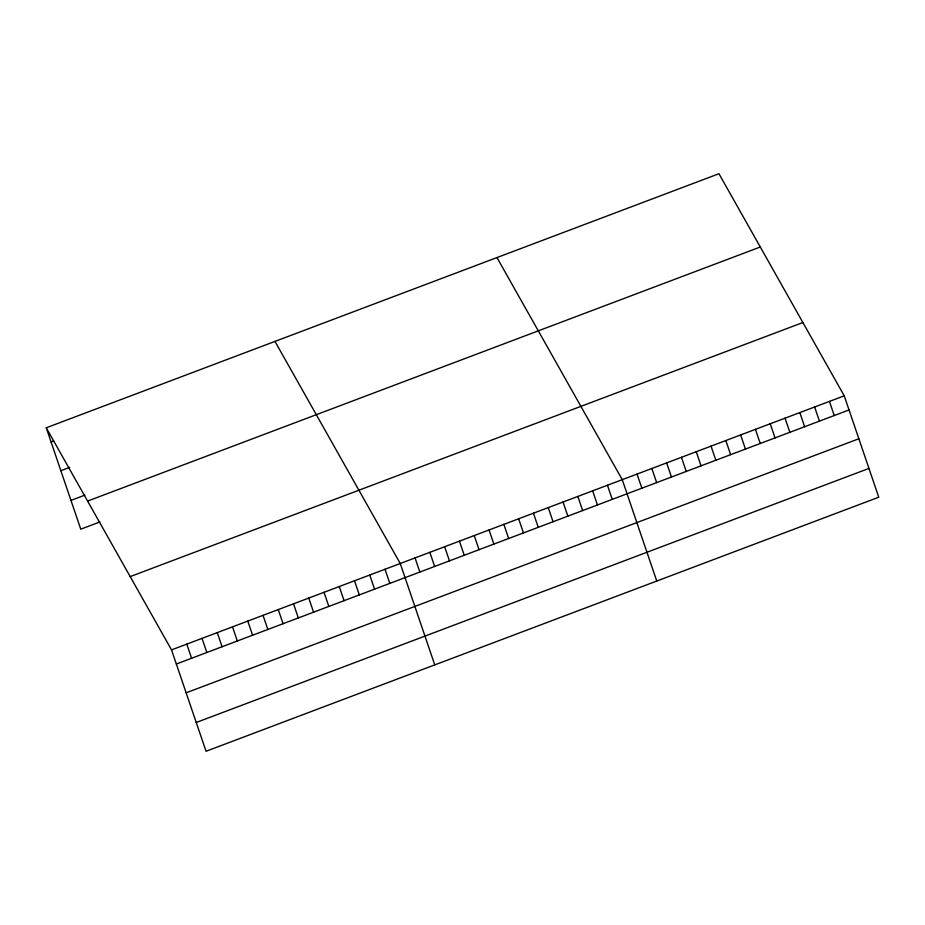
<?xml version="1.0" encoding="UTF-8"?>
<svg xmlns="http://www.w3.org/2000/svg" width="925" height="925" viewBox="0 0 925 925"><rect width="100%" height="100%" fill="white"/><g stroke="black" fill="none" stroke-linecap="round" stroke-linejoin="round"><path stroke-width="1.39" d="M46.25 427.789L718.956 173.727L844.236 395.819L878.75 497.211L206.044 751.273L171.53 649.893L46.25 427.789L80.764 529.181L99.831 521.977M51.06 441.93L53.604 440.959M60.865 470.721L69.757 467.356M70.959 500.39L84.938 495.106M87.598 501.084L760.292 247.01M130.194 576.599L802.888 322.524M171.53 649.893L844.236 395.819M176.34 664.023L849.046 409.948M186.145 692.813L858.851 438.751M196.25 722.483L868.945 468.42M496.956 257.566L622.247 479.659L656.762 581.05M274.968 341.406L400.248 563.51L434.762 664.89M829.436 401.415L834.246 415.545M814.636 407L819.446 421.129M799.836 412.585L804.646 426.726M785.036 418.181L789.846 432.31M770.236 423.766L775.046 437.907M755.436 429.362L760.246 443.491M740.636 434.947L745.446 449.076M725.836 440.531L730.646 454.672M711.036 446.127L715.846 460.257M696.236 451.712L701.046 465.853M681.436 457.308L686.257 471.438M666.636 462.893L671.457 477.022M651.847 468.489L656.657 482.619M637.048 474.074L641.857 488.203M607.447 485.255L612.257 499.384M592.647 490.84L597.457 504.981M577.847 496.436L582.658 510.565M563.048 502.021L567.857 516.15M548.248 507.605L553.058 521.746M533.447 513.202L538.257 527.331M518.648 518.786L523.457 532.927M503.847 524.382L508.658 538.512M489.047 529.967L493.858 544.097M474.248 535.563L479.058 549.693M459.447 541.148L464.257 555.278M444.647 546.733L449.458 560.874M429.847 552.329L434.658 566.458M415.047 557.914L419.858 572.055M385.008 569.268L389.818 583.398M369.757 575.026L374.567 589.156M354.506 580.784L359.316 594.914M339.255 586.543L344.077 600.672M324.016 592.301L328.826 606.43M308.765 598.059L313.575 612.188M293.514 603.817L298.324 617.946M278.263 609.575L283.085 623.716M263.024 615.333L267.834 629.474M247.773 621.091L252.583 635.232M232.522 626.849L237.332 640.99M217.271 632.607L222.093 646.748M202.032 638.366L206.842 652.507M186.781 644.135L191.591 658.265"/></g></svg>
